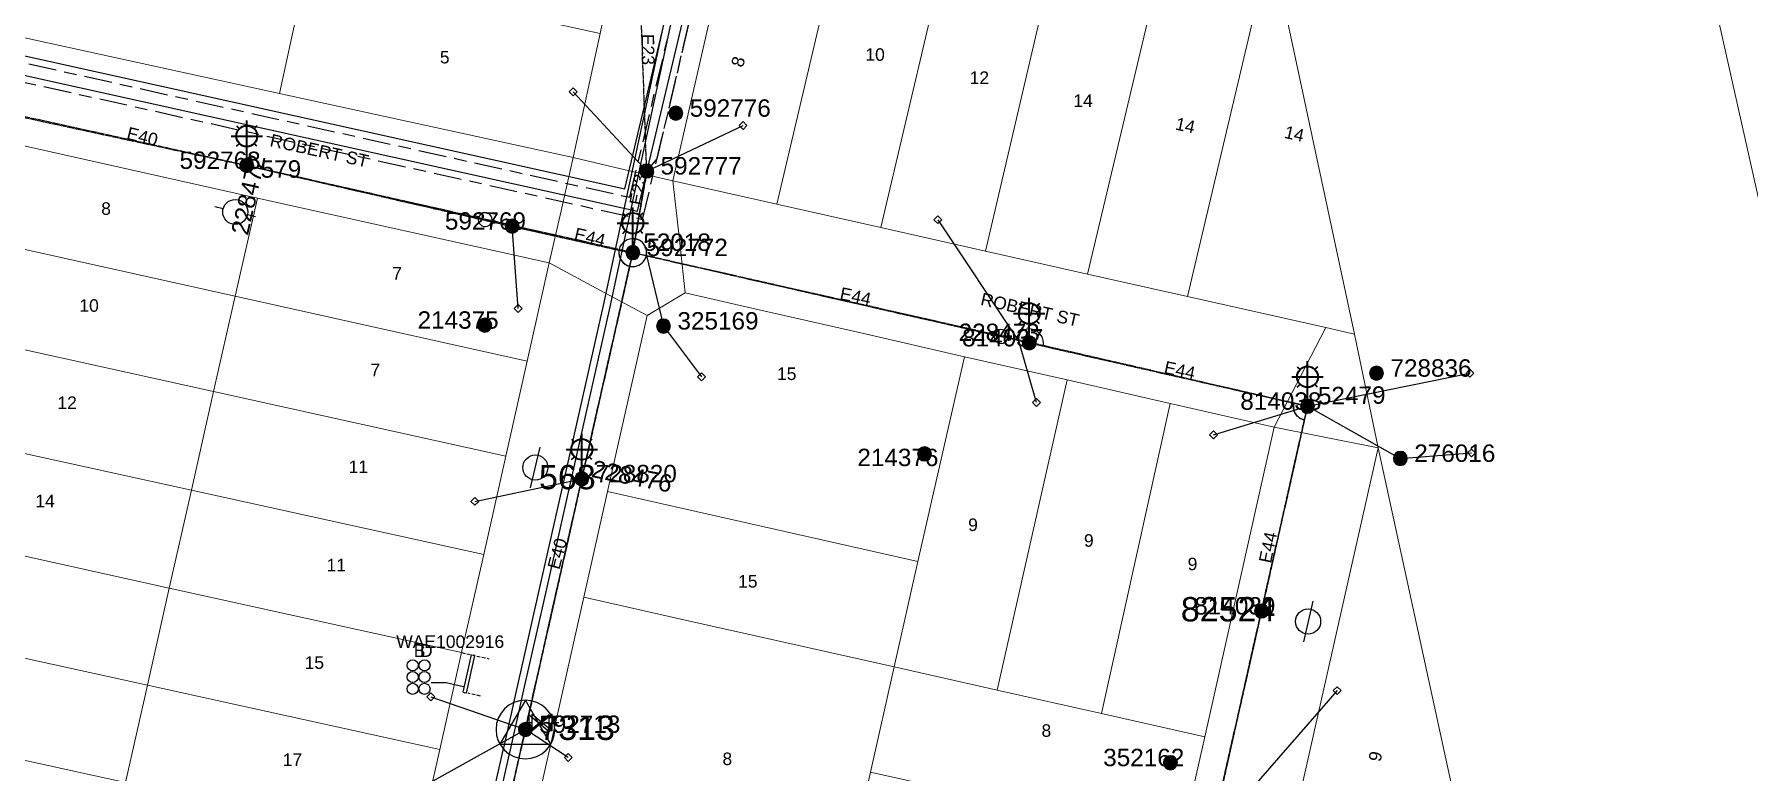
# Model space of a CAD drawing. Header units: metres. Extents: x 311347 to 316656, y 6252667 to 6255486.
# Drawn here: x 314572.4 to 314818.7, y 6254954.2 to 6255060.1 of the extents above; entities that cross this region are included whole.
import ezdxf
from ezdxf.enums import TextEntityAlignment as Align

# ---------------------------------------------------------------- set-up
doc = ezdxf.new("R2010")
doc.units = ezdxf.units.M
for name, pattern in [('Cable Exist OH', [1, 1, 0]), ('Cable Exist UG', [8.2, 4, -1.2, 1.8, -1.2]), ('DASHED', [0.75, 0.5, -0.25])]:
    doc.linetypes.add(name, pattern=pattern)
doc.layers.get('0').update_dxf_attribs({"color": 6})
doc.layers.add('Cadastre Land Parcels_SP_EXT', color=9, linetype='Continuous', lineweight=5)
doc.layers.add('Cadastre Roads_SP_EXT', color=7, linetype='Continuous', lineweight=5)
for name, color, linetype in [('Duct_SP_EXT', 7, 'Continuous'), ('Equip_LV_EXT', 7, 'Continuous'), ('Equip_SP_HV_EXT', 7, 'Continuous'), ('Equip_SP_LV_EXT', 7, 'Continuous'), ('Equip_SP_SL_EXT', 7, 'Continuous'), ('Mains_HV_EXT', 7, 'Continuous'), ('Mains_LV_EXT', 7, 'Continuous'), ('Mains_SL_EXT', 7, 'Continuous'), ('Mains_TR_EXT', 7, 'Continuous'), ('Services_SP_EXT', 7, 'Continuous'), ('Sub_SP_TR_HV_LV_EXT', 7, 'Continuous'), ('SupportsOH_SP_TR_HV_LV_SL_EXT', 7, 'Continuous')]:
    doc.layers.add(name, color=color, linetype=linetype)
doc.layers.add('UNKNOWN_FEATURES', color=1, linetype='DASHED', plot=False)
doc.styles.add('HVSW_LABEL', font='arial.ttf')
doc.styles.add('iecARIAL', font='arial.ttf', dxfattribs={"height": 2})
doc.styles.add('POLE_LABEL', font='arial.ttf')
doc.styles.get("Standard").update_dxf_attribs({"font": 'arial.ttf'})
doc.linetypes.add('Cable P UG', pattern='A,6,-0.5,["P",Standard,S=1.7,R=0,X=0.5,Y=-1],-2.9', length=9.4)

# ---------------------------------------------------------------- blocks, each defined once
blk = doc.blocks.new('SUB_POLE_EXT')
blk.add_wipeout([(0, 4.22), (0.42, 4.2), (0.83, 4.14), (1.21, 4.05), (1.62, 3.9), (1.99, 3.72), (2.35, 3.51), (2.68, 3.26), (2.99, 2.99), (3.28, 2.66), (3.52, 2.34), (3.76, 1.92), (3.9, 1.62), (4.04, 1.23), (4.18, 0.63), (4.22, 0), (4.18, -0.61), (4.06, -1.15), (3.9, -1.62), (3.58, -2.24), (3.22, -2.73), (2.97, -3.01), (2.68, -3.26), (2.36, -3.5), (2, -3.72), (1.64, -3.89), (1.25, -4.03), (0.82, -4.14), (0.42, -4.2), (0, -4.22), (-0.41, -4.2), (-0.8, -4.15), (-1.21, -4.05), (-1.62, -3.9), (-1.99, -3.73), (-2.35, -3.51), (-2.68, -3.26), (-2.96, -3.02), (-3.23, -2.72), (-3.51, -2.35), (-3.71, -2.01), (-3.91, -1.6), (-4.05, -1.21), (-4.16, -0.76), (-4.22, -0.14), (-4.21, 0.39), (-4.14, 0.83), (-4.03, 1.27), (-3.9, 1.63), (-3.71, 2.02), (-3.5, 2.37), (-3.28, 2.67), (-2.99, 2.99), (-2.68, 3.27), (-2.33, 3.52), (-1.98, 3.73), (-1.63, 3.9), (-1.2, 4.05), (-0.78, 4.15), (-0.4, 4.21)])
blk.add_line((2.16, 0.48), (2.16, 0.48, 0))
blk.add_lwpolyline([(-4.22, 0, 1), (4.22, 0, 1)], format="xyb", close=True)
blk.add_lwpolyline([(2.14, 0.52), (0, 4.22), (-3.66, -2.11), (3.66, -2.11)], close=True)
for tag, height, flags, p in [('ASSET_NUM', 3.5, 8, (2, 2)), ('STREET_CODE', 0.2, 9, (1.5, 0)), ('CONSTRUCTED_VOLTAGE', 0.2, 9, (1.5, -0.2)), ('OPERATING_VOLTAGE', 0.2, 9, (1.5, -0.6)), ('OPERATED_BY', 0.2, 9, (1.5, -0.8)), ('ORIENTATION', 0.2, 9, (1.5, -1.2)), ('OWNED_BY', 0.2, 9, (1.5, -1.4)), ('SECONDARY_VOLTAGE', 0.2, 9, (1.5, -1.6)), ('STATE', 0.2, 9, (1.5, -1.8)), ('SUBSTATION_TYPE', 0.2, 9, (1.5, -2)), ('NO_PHASES', 0.2, 9, (1.5, -0.4)), ('MAINTAINED_BY', 0.2, 9, (1.5, -1)), ('USAGE', 0.2, 9, (1.5, -2.2)), ('LEGEND', 0.2, 9, (1.5, -2.4)), ('STREETNAME', 0.2, 9, (1.5, -2.8)), ('SUBURB', 0.2, 9, (1.5, -3)), ('Z', 0.2, 1, (1.5, -3.4)), ('LOCATION', 0.2, 9, (1.5, -2.6)), ('NOTES', 0.2, 9, (1.5, -3.2))]:
    blk.add_attdef(tag, text='', height=height, dxfattribs=dict(flags=flags)).set_placement(p, align=Align.MIDDLE_LEFT)
blk = doc.blocks.new('DUCT_EXT')
blk.add_circle((0, 0.8), 0.8)
at = {"flags": 1}
blk.add_attdef('Z', (0, 0), '', height=0.2, dxfattribs=at)
at = {"flags": 9}
for tag, p in [('DUCT_CODE', (0, 0)), ('XSECT_TYPE', (0, -0.2)), ('STATE', (0, -0.6)), ('FB_REFERENCE', (0, -0.4)), ('NOTES', (0, -0.8))]:
    blk.add_attdef(tag, text='', height=0.2, dxfattribs=at).set_placement(p, align=Align.MIDDLE_LEFT)
blk = doc.blocks.new('LV_OH_LINKS_OPEN_EXT')
for p, q in [((-0.17, 4.97), (-0.17, 5.46)), ((0.17, 4.97), (0.17, 5.46)), ((-0.17, 3), (-0.17, 2.5)), ((0.17, 3), (0.17, 2.5))]:
    blk.add_line(p, q)
blk.add_lwpolyline([(0, 2.99, 1), (0, 4.98, 1)], format="xyb", close=True)
at = {"flags": 9}
for tag, p in [('ACTUAL_STATUS', (0, 0)), ('CONSTRUCTED_VOLTAGE', (0, -0.2)), ('OPERATING_VOLTAGE', (0, -0.6)), ('ORIENTATION', (0, -0.8)), ('OWNED_BY', (0, -1)), ('STATE', (0, -1.2)), ('SWITCH_TYPE', (0, -1.4)), ('NO_PHASES', (0, -0.4)), ('USAGE', (0, -1.6)), ('LEGEND', (0, -1.8)), ('NOTES', (0, -2))]:
    blk.add_attdef(tag, text='', height=0.2, dxfattribs=at).set_placement(p, align=Align.MIDDLE_LEFT)
at = {"flags": 1}
blk.add_attdef('Z', (0, 0), '', height=0.2, dxfattribs=at)
blk = doc.blocks.new('LV_OH_LINKS_DISTFUSE_EXT')
for p, q in [((0, 0), (0.96, 0)), ((3.84, 0), (4.8, 0))]:
    blk.add_line(p, q)
blk.add_lwpolyline([(3.84, -1.2), (3.84, 1.2), (0.96, -1.2), (0.96, 1.2)], close=True)
at = {"flags": 9}
for tag, p in [('ACTUAL_STATUS', (0, 0)), ('CONSTRUCTED_VOLTAGE', (0, -0.2)), ('OPERATING_VOLTAGE', (0, -0.6)), ('ORIENTATION', (0, -0.8)), ('OWNED_BY', (0, -1)), ('STATE', (0, -1.2)), ('SWITCH_TYPE', (0, -1.4)), ('NO_PHASES', (0, -0.4)), ('USAGE', (0, -1.6)), ('NOTES', (0, -1.8))]:
    blk.add_attdef(tag, text='', height=0.2, dxfattribs=at).set_placement(p, align=Align.MIDDLE_LEFT)
at = {"flags": 1}
blk.add_attdef('Z', (0, 0), '', height=0.2, dxfattribs=at)
blk = doc.blocks.new('SL_LANTERN_EXT')
at = {"lineweight": 40}
for p, q in [((-1.46, 5.68), (-1.06, 5.28)), ((0, 1.97), (0, 6.47)), ((1.46, 5.68), (1.06, 5.28)), ((-2.25, 4.22), (2.25, 4.22)), ((-1.46, 2.76), (-1.06, 3.16)), ((0, 0), (0, 2.72)), ((1.46, 2.76), (1.06, 3.16))]:
    blk.add_line(p, q, dxfattribs=at)
blk.add_circle((0, 4.22), 1.5, dxfattribs=at)
at = {"style": 'iecARIAL', "flags": 8}
blk.add_attdef('ASSET_NUM', (1.5, 1.5), '', height=2.5, dxfattribs=at)
for tag, p, height, flags in [('OPERATING_VOLTAGE', (0.98, -1.65), 0.2, 9), ('ORIENTATION', (0.98, -1.85), 0.2, 9), ('OWNED_BY', (0.98, -2.05), 0.2, 9), ('STATE', (0.98, -2.25), 0.2, 9), ('CONSTRUCTED_VOLTAGE', (0.98, -0.65), 0.2, 9), ('CONTROL_TYPE', (0.98, -0.85), 0.2, 9), ('LANTERN_PURPOSE', (0.98, -1.05), 0.2, 9), ('LANTERN_TYPE', (0.98, -1.25), 0.2, 9), ('NO_PHASES', (0.98, -1.45), 0.2, 9), ('USAGE', (0.98, -2.45), 0.2, 9), ('CEXIST', (0.98, -2.65), 0.2, 9), ('LNUMBER', (2.18, -3.25), 2.5, 8), ('CNEW', (0.98, -2.85), 0.2, 9), ('CNUMBER', (0.98, -3.05), 0.2, 9), ('CREMOVE', (0.98, -3.25), 0.2, 9), ('CREPLACE', (0.98, -3.45), 0.2, 9), ('LKINGHEIGHT', (0.98, -3.65), 0.2, 9), ('LBRACKET', (0.98, -3.85), 0.2, 9), ('LBRACKETVOCAB', (0.98, -4.05), 0.2, 9), ('LCATEGORY', (0.98, -4.25), 0.2, 9), ('LCHARGE1', (0.98, -4.45), 0.2, 9), ('LCHARGE1PERCENT', (0.98, -4.65), 0.2, 9), ('LCHARGE2', (0.98, -4.85), 0.2, 9), ('LCHARGE2PERCENT', (0.98, -5.05), 0.2, 9), ('LCHARGE3', (0.98, -5.25), 0.2, 9), ('LCHARGE3PERCENT', (0.98, -5.45), 0.2, 9), ('LEXIST', (0.98, -5.65), 0.2, 9), ('LLAMP', (0.98, -5.85), 0.2, 9), ('LLAMPVOCAB', (0.98, -6.05), 0.2, 9), ('LMAST', (0.98, -6.25), 0.2, 9), ('LMASTVOCAB', (0.98, -6.45), 0.2, 9), ('LNEW', (0.98, -6.65), 0.2, 9), ('LANTNUMBER', (0.98, -6.85), 0.2, 9), ('LOUTREACH', (0.98, -7.25), 0.2, 9), ('LOUTREACHVOCAB', (0.98, -7.45), 0.2, 9), ('STREETNAME', (0.98, -9.25), 0.2, 9), ('SUBURB', (0.98, -9.45), 0.2, 1), ('LRATECODE', (0.98, -7.65), 0.2, 9), ('LREMOVE', (0.98, -7.85), 0.2, 9), ('LREPLACE', (0.98, -8.05), 0.2, 9), ('LTYPE', (0.98, -8.25), 0.2, 9), ('LTYPEVOCAB', (0.98, -8.45), 0.2, 9), ('LEGEND', (0.98, -8.65), 0.2, 9), ('LOCATION', (0.98, -8.85), 0.2, 9), ('NOTES', (0.98, -9.05), 0.2, 9)]:
    blk.add_attdef(tag, p, '', height=height, dxfattribs=dict(flags=flags))
blk = doc.blocks.new('CCP_EXT')
at = {"flags": 9}
blk.add_attdef('NOTES', text='', height=0.2, dxfattribs=at).set_placement((0, -2), align=Align.MIDDLE_LEFT)
blk.add_wipeout([(0, 0.57), (0.57, 0), (0, -0.57), (-0.57, 0)])
blk.add_lwpolyline([(-0.57, 0), (0, 0.57), (0.57, 0), (0, -0.57), (-0.57, 0)])
at = {"flags": 1}
blk.add_attdef('Z', (0, 0), '', height=0.2, dxfattribs=at)
at = {"flags": 9}
for tag, p in [('CCP_TYPE', (0, 0)), ('CONSTRUCTED_VOLTAGE', (0, -0.2)), ('OPERATING_VOLTAGE', (0, -0.6)), ('ORIENTATION', (0, -0.8)), ('OWNED_BY', (0, -1)), ('STATE', (0, -1.8)), ('NO_PHASES', (0, -0.4)), ('USAGE', (0, -1.2)), ('LEGEND', (0, -1.4)), ('LIFE_SUPPORT', (0, -1.6))]:
    blk.add_attdef(tag, text='', height=0.2, dxfattribs=at).set_placement(p, align=Align.MIDDLE_LEFT)
blk = doc.blocks.new('POLE_EXT')
blk.add_hatch(color=256).paths.add_polyline_path([(-1, 0, 1), (1, 0, 1)])
blk.add_lwpolyline([(-1, 0, 1), (1, 0, 1)], format="xyb", close=True)
for tag, height, flags, p in [('pNumber', 2.5, 8, (-17.84, 2.07)), ('OWNED_BY', 0.2, 9, (1.35, -0.4)), ('SPECIAL_USE', 0.2, 9, (1.35, -0.8)), ('STATE', 0.2, 9, (1.35, -1)), ('cLV', 0.2, 9, (1.35, -1.4)), ('hDepth', 0.2, 9, (1.35, -1.6)), ('hDia', 0.2, 9, (1.35, -1.8)), ('cHV', 0.2, 9, (1.35, -2)), ('PARENT', 0.2, 9, (1.35, -0.6)), ('USAGE', 0.2, 9, (1.35, -1.2)), ('LBRACKET', 0.2, 9, (1.35, -2.2)), ('LExisting', 0.2, 9, (1.35, -2.4)), ('cLinedev', 0.2, 9, (1.35, -3.4)), ('pExisting', 0.2, 9, (1.35, -3.8)), ('pFooting', 0.2, 9, (1.35, -4.4)), ('pNew', 0.2, 9, (1.35, -4.6)), ('pRelocate', 0.2, 9, (1.35, -5)), ('LANTNUMBER', 0.2, 9, (1.35, -2.6)), ('LOther', 0.2, 9, (1.35, -2.8)), ('LRemove', 0.2, 9, (1.35, -3)), ('LEGEND', 0.2, 9, (1.35, -3.2)), ('LOCATION', 0.2, 9, (1.35, -3.6)), ('PFNUMBER', 0.2, 9, (1.35, -4)), ('NEWPFNUMBER', 0.2, 9, (1.35, -4.2)), ('pRemove', 0.2, 9, (1.35, -5.2)), ('pReplace', 0.2, 9, (1.35, -5.4)), ('pStay', 0.2, 9, (1.35, -5.6)), ('pType', 0.2, 9, (1.35, -5.8)), ('cspan', 0.2, 9, (1.35, -6)), ('STREETNAME', 0.2, 9, (1.35, -6.2)), ('SUBURB', 0.2, 9, (1.35, -6.4)), ('OPERATED_BY', 0.2, 9, (1.36, -7.01)), ('NOTES', 0.2, 9, (1.35, -6.6)), ('MAINTAINED_BY', 0.2, 9, (1.36, -6.81))]:
    blk.add_attdef(tag, text='', height=height, dxfattribs=dict(flags=flags)).set_placement(p, align=Align.MIDDLE_LEFT)
at = {"style": 'POLE_LABEL'}
for tag, height, flags, p in [('ASSET_NUM', 2.5, 8, (2, 2)), ('STRUCTURE_PLANT_NUMBER', 0.2, 9, (1.35, 0.03)), ('STREET_CODE', 0.2, 9, (1.35, -0.2))]:
    blk.add_attdef(tag, text='', height=height, dxfattribs=dict(at, flags=flags)).set_placement(p, align=Align.MIDDLE_LEFT)
at = {"flags": 1}
blk.add_attdef('Z', (1.35, -7.33), '', height=0.2, dxfattribs=at)
blk = doc.blocks.new('HV_ABS_CLOSED_EXT')
blk.add_line((-3, 6.87), (3, 6.87))
blk.add_circle((0, 6.87), 1.8)
at = {"style": 'HVSW_LABEL'}
for tag, height, flags, p in [('ASSET_NUM', 3.5, 8, (2, 2)), ('STREET_CODE', 0.2, 9, (0, -0.2))]:
    blk.add_attdef(tag, text='', height=height, dxfattribs=dict(at, flags=flags)).set_placement(p, align=Align.MIDDLE_LEFT)
at = {"flags": 1}
blk.add_attdef('Z', (0, 0), '', height=0.2, dxfattribs=at)
at = {"flags": 9}
for tag, p in [('ACTUAL_STATUS', (0, -0.4)), ('CONSTRUCTED_VOLTAGE', (0, -0.6)), ('OPERATING_VOLTAGE', (0, -1)), ('ORIENTATION', (0, -1.2)), ('OWNED_BY', (0, -1.4)), ('STATE', (0, -1.6)), ('SWITCH_TYPE', (0, -1.8)), ('NO_PHASES', (0, -0.8)), ('USAGE', (0, -2)), ('LEGEND', (0, -2.2)), ('LOCATION', (0, -2.4)), ('STREETNAME', (0, -2.6)), ('SUBURB', (0, -2.8)), ('NOTES', (0, -3))]:
    blk.add_attdef(tag, text='', height=0.2, dxfattribs=at).set_placement(p, align=Align.MIDDLE_LEFT)
blk = doc.blocks.new('HV_ABS_OPEN_EXT')
for p, q in [((-3, 6.87), (-1.8, 6.87)), ((1.8, 6.87), (3, 6.87))]:
    blk.add_line(p, q)
blk.add_circle((0, 6.87), 1.8)
for tag, height, flags, p in [('ASSET_NUM', 2.5, 8, (2, 2)), ('STREET_CODE', 0.2, 9, (1.5, 0)), ('ACTUAL_STATUS', 0.2, 9, (1.5, -0.2)), ('CONSTRUCTED_VOLTAGE', 0.2, 9, (1.5, -0.4)), ('OPERATING_VOLTAGE', 0.2, 9, (1.5, -0.8)), ('ORIENTATION', 0.2, 9, (1.5, -1)), ('OWNED_BY', 0.2, 9, (1.5, -1.2)), ('STATE', 0.2, 9, (1.5, -1.4)), ('SWITCH_TYPE', 0.2, 9, (1.5, -1.6)), ('STREETNAME', 0.2, 9, (1.5, -2.4)), ('NO_PHASES', 0.2, 9, (1.5, -0.6)), ('USAGE', 0.2, 9, (1.5, -1.8)), ('LEGEND', 0.2, 9, (1.5, -2)), ('LOCATION', 0.2, 9, (1.5, -2.2)), ('SUBURB', 0.2, 9, (1.5, -2.6)), ('OPERATED_BY', 0.2, 9, (1.5, -3.2)), ('Z', 0.2, 1, (1.5, -3.6)), ('NOTES', 0.2, 9, (1.5, -2.8)), ('MAINTAINED_BY', 0.2, 9, (1.5, -3)), ('LABEL_ALIGNMENT', 0.2, 9, (1.5, -3.4))]:
    blk.add_attdef(tag, text='', height=height, dxfattribs=dict(flags=flags)).set_placement(p, align=Align.MIDDLE_LEFT)

msp = doc.modelspace()

# ---------------------------------------------------------------- linework, layer by layer
at = {"layer": 'Cadastre Land Parcels_SP_EXT', "linetype": 'Continuous'}
for points in [[(314704.49, 6255076.94), (314689.54, 6255080.21), (314679.09, 6255035.69), (314694.02, 6255032.34), (314704.49, 6255076.94)], [(314611.5, 6255069.47), (314569.64, 6255078.69), (314565.68, 6255060.72), (314607.6, 6255051.61), (314611.5, 6255069.47)], [(314719.51, 6255073.66), (314704.49, 6255076.94), (314694.02, 6255032.34), (314709.07, 6255028.96), (314719.51, 6255073.66)], [(314734.35, 6255070.4), (314719.51, 6255073.66), (314709.07, 6255028.96), (314723.73, 6255025.66), (314734.35, 6255070.4)], [(314686.4, 6255066.83), (314671.26, 6255070.25), (314669.93, 6255064.4), (314664.15, 6255039.03), (314679.09, 6255035.69), (314686.4, 6255066.83)], [(314748.68, 6255067.27), (314734.35, 6255070.4), (314723.73, 6255025.66), (314738.08, 6255022.45), (314748.68, 6255067.27)], [(314653.68, 6255060.23), (314611.5, 6255069.47), (314607.6, 6255051.61), (314649.8, 6255042.38), (314653.68, 6255060.23)], [(314751.58, 6255066.65), (314748.68, 6255067.27), (314738.08, 6255022.45), (314757.95, 6255017.98), (314762.08, 6255017.05), (314752.47, 6255062), (314752.24, 6255063.29), (314751.58, 6255066.65)], [(314604.43, 6255036.58), (314562.72, 6255045.89), (314559.55, 6255031.74), (314601.25, 6255022.47), (314604.43, 6255036.58)], [(314646.36, 6255027.25), (314604.43, 6255036.58), (314601.25, 6255022.47), (314643.19, 6255013.13), (314646.36, 6255027.25)], [(314601.25, 6255022.47), (314559.55, 6255031.74), (314556.44, 6255017.98), (314598.15, 6255008.77), (314601.25, 6255022.47)], [(314643.19, 6255013.13), (314601.25, 6255022.47), (314598.15, 6255008.77), (314640.11, 6254999.52), (314643.19, 6255013.13)], [(314706.03, 6255013.79), (314691.12, 6255017.22), (314676.09, 6255020.64), (314665.9, 6255022.94), (314660.44, 6255019.71), (314654.74, 6254994.41), (314699.35, 6254984.39), (314706.03, 6255013.79)], [(314598.15, 6255008.77), (314556.44, 6255017.98), (314553.24, 6255003.76), (314594.95, 6254994.61), (314598.15, 6255008.77)], [(314720.77, 6255010.45), (314706.03, 6255013.79), (314699.35, 6254984.39), (314695.94, 6254969.22), (314710.72, 6254965.9), (314720.77, 6255010.45)], [(314640.11, 6254999.52), (314598.15, 6255008.77), (314594.95, 6254994.61), (314636.96, 6254985.39), (314640.11, 6254999.52)], [(314735.61, 6255007.08), (314720.77, 6255010.45), (314710.72, 6254965.9), (314725.7, 6254962.54), (314735.61, 6255007.08)], [(314750.54, 6255003.66), (314735.61, 6255007.08), (314725.7, 6254962.54), (314740.57, 6254959.21), (314750.54, 6255003.66)], [(314594.95, 6254994.61), (314553.24, 6255003.76), (314550.08, 6254989.76), (314591.78, 6254980.54), (314594.95, 6254994.61)], [(314765.48, 6255000.72), (314750.96, 6254936.37), (314780.97, 6254929.41), (314765.48, 6255000.72)], [(314636.96, 6254985.39), (314594.95, 6254994.61), (314591.78, 6254980.54), (314633.78, 6254971.29), (314636.96, 6254985.39)], [(314699.35, 6254984.39), (314654.74, 6254994.41), (314651.33, 6254979.23), (314666.13, 6254975.9), (314695.94, 6254969.22), (314699.35, 6254984.39)], [(314591.78, 6254980.54), (314550.08, 6254989.76), (314546.93, 6254975.75), (314588.63, 6254966.59), (314591.78, 6254980.54)], [(314633.78, 6254971.29), (314591.78, 6254980.54), (314588.63, 6254966.59), (314630.64, 6254957.37), (314633.78, 6254971.29)], [(314585.49, 6254952.63), (314588.63, 6254966.59), (314546.93, 6254975.75), (314543.79, 6254961.79), (314585.49, 6254952.63)], [(314710.72, 6254965.9), (314695.94, 6254969.22), (314692.52, 6254954.11), (314737.16, 6254944.14), (314740.57, 6254959.21), (314725.7, 6254962.54), (314710.72, 6254965.9)], [(314630.64, 6254957.37), (314588.63, 6254966.59), (314585.49, 6254952.63), (314627.5, 6254943.4), (314630.64, 6254957.37)], [(314585.49, 6254952.63), (314543.79, 6254961.79), (314540.66, 6254947.88), (314582.37, 6254938.82), (314585.49, 6254952.63)]]:
    msp.add_lwpolyline(points, close=True, dxfattribs=at)
msp.add_lwpolyline([(314839.71, 6254949.22), (314813.22, 6255067.32), (314813.22, 6255067.32), (314790.47, 6255065.73), (314751.58, 6255066.65), (314752.24, 6255063.29), (314752.47, 6255062), (314762.08, 6255017.05), (314765.48, 6255000.72), (314780.97, 6254929.41)], dxfattribs=at)
at = {"layer": 'Duct_SP_EXT'}
for p, q in [((314633.99, 6254965.59), (314635.21, 6254970.96)), ((314634.46, 6254965.48), (314635.67, 6254970.86)), ((314635.21, 6254970.96), (314635.44, 6254970.91)), ((314635.67, 6254970.86), (314635.44, 6254970.91)), ((314633.99, 6254965.59), (314634.23, 6254965.53)), ((314634.46, 6254965.48), (314634.23, 6254965.53))]:
    msp.add_line(p, q, dxfattribs=at)
msp.add_lwpolyline([(314629.38, 6254967), (314631.58, 6254967), (314634.07, 6254966.44)], dxfattribs=at)
at = {"layer": 'Mains_HV_EXT', "linetype": 'Cable Exist OH'}
for points in [[(314602.9, 6255041.25), (314552.49, 6255052.33)], [(314658.38, 6255028.74), (314602.9, 6255041.25)], [(314660.37, 6255040.46), (314658.38, 6255028.74)], [(314651.05, 6254996.25), (314658.38, 6255028.74)], [(314658.38, 6255028.74), (314715.34, 6255015.77)], [(314755.32, 6255006.67), (314748.71, 6254977.26)], [(314748.71, 6254977.26), (314741.47, 6254945.06), (314733.13, 6254907.99), (314725.62, 6254874.6)]]:
    msp.add_lwpolyline(points, dxfattribs=at)
at = {"layer": 'Mains_HV_EXT', "linetype": 'Continuous'}
for points in [[(314658.71, 6255030.71, 0.395156), (314656.41, 6255029.18)], [(314660.35, 6255028.29, 0.403703), (314658.72, 6255030.77)], [(314656.44, 6255029.18, 0.413745), (314657.93, 6255026.78)], [(314717.33, 6255015.32, 0.989686), (314713.39, 6255016.22)], [(314754.88, 6255004.74, -0.47174), (314753.39, 6255007.13)]]:
    msp.add_lwpolyline(points, format="xyb", dxfattribs=at)
at = {"layer": 'Mains_LV_EXT', "linetype": 'Cable Exist OH'}
for points in [[(314660.05, 6255038.56), (314660.37, 6255040.46), (314659.14, 6255075.35)], [(314641.03, 6255032.53), (314602.9, 6255041.25), (314552.49, 6255052.33)], [(314658.38, 6255028.74), (314660.05, 6255038.56)], [(314658.38, 6255028.74), (314641.03, 6255032.53)], [(314658.38, 6255028.74), (314651.05, 6254996.25)], [(314715.18, 6255015.88), (314658.38, 6255028.74)]]:
    msp.add_lwpolyline(points, dxfattribs=at)
at = {"layer": 'Mains_LV_EXT', "linetype": 'Continuous'}
for points in [[(314656.42, 6255029.17, 2.49592), (314658.71, 6255030.71)], [(314753.37, 6255007.12, 0.443833), (314754.86, 6255004.73)]]:
    msp.add_lwpolyline(points, format="xyb", dxfattribs=at)
at = {"layer": 'Mains_SL_EXT', "linetype": 'Cable Exist OH'}
for points in [[(314552.36, 6255052.16), (314602.9, 6255041.25)], [(314602.9, 6255041.25), (314640.92, 6255032.52), (314658.15, 6255028.7)], [(314651.05, 6254996.28), (314658.38, 6255028.74)]]:
    msp.add_lwpolyline(points, dxfattribs=at)
at = {"layer": 'Services_SP_EXT'}
for points in [[(314660.33, 6255028.32), (314662.79, 6255018.19)], [(314755.32, 6255006.67), (314768.66, 6254999.18)]]:
    msp.add_lwpolyline(points, dxfattribs=at)
at = {"layer": 'UNKNOWN_FEATURES'}
for points in [[(314633.78, 6254971.29), (314637.68, 6254970.41)], [(314636.47, 6254965.04), (314634.72, 6254965.44)]]:
    msp.add_lwpolyline(points, dxfattribs=at)

# ---------------------------------------------------------------- block references
at = {"layer": 'Duct_SP_EXT'}
for p in [(314626.75, 6254968.66), (314628.45, 6254968.66), (314626.74, 6254966.98), (314626.74, 6254965.28), (314628.44, 6254966.98), (314628.44, 6254965.28)]:
    msp.add_blockref('DUCT_EXT', p, dxfattribs=at)
at = {"layer": 'Equip_SP_HV_EXT'}
ref = msp.add_blockref('HV_ABS_OPEN_EXT', (314602.9, 6255041.25), dxfattribs=dict(at, rotation=166.1069895720499))
ref.add_attrib('ASSET_NUM', '579', dxfattribs={"layer": '0', "height": 2.5}).set_placement((314604.9, 6255042), align=Align.TOP_LEFT)
ref = msp.add_blockref('HV_ABS_CLOSED_EXT', (314651.05, 6254996.25), dxfattribs=dict(at, rotation=76.35872197685711))
ref.add_attrib('ASSET_NUM', '568', dxfattribs={"layer": '0', "height": 3.5, "style": 'HVSW_LABEL'}).set_placement((314653.05, 6254996.5), align=Align.MIDDLE_RIGHT)
ref = msp.add_blockref('HV_ABS_CLOSED_EXT', (314748.71, 6254977.26), dxfattribs=dict(at, rotation=257.3355155242186))
ref.add_attrib('ASSET_NUM', '82524', dxfattribs={"layer": '0', "height": 3.5, "style": 'HVSW_LABEL'}).set_placement((314750.71, 6254977.51), align=Align.MIDDLE_RIGHT)
at = {"layer": 'Equip_SP_LV_EXT'}
for p, rotation in [((314641.03, 6255032.53), 76.2588256002939), ((314715.18, 6255015.88), 78.1682881237186)]:
    msp.add_blockref('LV_OH_LINKS_OPEN_EXT', p, dxfattribs=dict(at, rotation=rotation))
at = {"layer": 'Equip_SP_SL_EXT'}
ref = msp.add_blockref('SL_LANTERN_EXT', (314602.9, 6255041.25), dxfattribs=at)
ref.add_attrib('ASSET_NUM', '228472', dxfattribs={"layer": '0', "height": 2.5, "rotation": 77.3345, "style": 'iecARIAL'}).set_placement((314604.4, 6255042.75), align=Align.MIDDLE_RIGHT)
ref = msp.add_blockref('SL_LANTERN_EXT', (314658.38, 6255028.74), dxfattribs=at)
ref.add_attrib('ASSET_NUM', '52018', dxfattribs={"layer": '0', "height": 2.5, "rotation": 359.9927, "style": 'iecARIAL'}).set_placement((314659.88, 6255030.24), align=Align.MIDDLE_LEFT)
ref = msp.add_blockref('SL_LANTERN_EXT', (314715.34, 6255015.77), dxfattribs=at)
ref.add_attrib('ASSET_NUM', '228473', dxfattribs={"layer": '0', "height": 2.5, "rotation": 359.8841, "style": 'iecARIAL'}).set_placement((314716.84, 6255017.27), align=Align.MIDDLE_RIGHT)
ref = msp.add_blockref('SL_LANTERN_EXT', (314755.32, 6255006.67), dxfattribs=at)
ref.add_attrib('ASSET_NUM', '52479', dxfattribs={"layer": '0', "height": 2.5, "rotation": 0.7474, "style": 'iecARIAL'}).set_placement((314756.82, 6255008.17), align=Align.MIDDLE_LEFT)
ref = msp.add_blockref('SL_LANTERN_EXT', (314651.05, 6254996.25), dxfattribs=at)
ref.add_attrib('ASSET_NUM', '228476', dxfattribs={"layer": '0', "height": 2.5, "rotation": 348.8276, "style": 'iecARIAL'}).set_placement((314652.55, 6254997.75), align=Align.MIDDLE_LEFT)
at = {"layer": 'Sub_SP_TR_HV_LV_EXT'}
ref = msp.add_blockref('SUB_POLE_EXT', (314642.94, 6254960.24), dxfattribs=at)
ref.add_attrib('ASSET_NUM', '7313', dxfattribs={"layer": '0', "height": 3.5}).set_placement((314644.94, 6254960.49), align=Align.MIDDLE_LEFT)
at = {"layer": 'SupportsOH_SP_TR_HV_LV_SL_EXT'}
ref = msp.add_blockref('POLE_EXT', (314602.9, 6255041.25), dxfattribs=at)
ref.add_attrib('ASSET_NUM', '592768', dxfattribs={"layer": '0', "height": 2.5, "rotation": 359.9359, "style": 'POLE_LABEL'}).set_placement((314604.9, 6255042), align=Align.MIDDLE_RIGHT)
ref = msp.add_blockref('POLE_EXT', (314660.37, 6255040.46), dxfattribs=at)
ref.add_attrib('ASSET_NUM', '592777', dxfattribs={"layer": '0', "height": 2.5, "style": 'POLE_LABEL'}).set_placement((314662.37, 6255041.21), align=Align.MIDDLE_LEFT)
ref = msp.add_blockref('POLE_EXT', (314641.03, 6255032.53), dxfattribs=at)
ref.add_attrib('ASSET_NUM', '592769', dxfattribs={"layer": '0', "height": 2.5, "rotation": 359.9396, "style": 'POLE_LABEL'}).set_placement((314643.03, 6255033.28), align=Align.MIDDLE_RIGHT)
ref = msp.add_blockref('POLE_EXT', (314658.38, 6255028.74), dxfattribs=at)
ref.add_attrib('ASSET_NUM', '592772', dxfattribs={"layer": '0', "height": 2.5, "style": 'POLE_LABEL'}).set_placement((314660.38, 6255029.49), align=Align.MIDDLE_LEFT)
ref = msp.add_blockref('POLE_EXT', (314637.1, 6255018.31), dxfattribs=at)
ref.add_attrib('ASSET_NUM', '214375', dxfattribs={"layer": '0', "height": 2.5, "style": 'POLE_LABEL'}).set_placement((314639.1, 6255019.06), align=Align.MIDDLE_RIGHT)
ref = msp.add_blockref('POLE_EXT', (314662.79, 6255018.19), dxfattribs=at)
ref.add_attrib('ASSET_NUM', '325169', dxfattribs={"layer": '0', "height": 2.5, "style": 'POLE_LABEL'}).set_placement((314664.79, 6255018.94), align=Align.MIDDLE_LEFT)
ref = msp.add_blockref('POLE_EXT', (314715.34, 6255015.77), dxfattribs=at)
ref.add_attrib('ASSET_NUM', '814037', dxfattribs={"layer": '0', "height": 2.5, "style": 'POLE_LABEL'}).set_placement((314717.34, 6255016.52), align=Align.MIDDLE_RIGHT)
ref = msp.add_blockref('POLE_EXT', (314755.32, 6255006.67), dxfattribs=at)
ref.add_attrib('ASSET_NUM', '814038', dxfattribs={"layer": '0', "height": 2.5, "style": 'POLE_LABEL'}).set_placement((314757.32, 6255007.42), align=Align.MIDDLE_RIGHT)
ref = msp.add_blockref('POLE_EXT', (314700.29, 6254999.82), dxfattribs=at)
ref.add_attrib('ASSET_NUM', '214376', dxfattribs={"layer": '0', "height": 2.5, "style": 'POLE_LABEL'}).set_placement((314702.29, 6255000.57), align=Align.TOP_RIGHT)
ref = msp.add_blockref('POLE_EXT', (314651.05, 6254996.25), dxfattribs=at)
ref.add_attrib('ASSET_NUM', '728820', dxfattribs={"layer": '0', "height": 2.5, "style": 'POLE_LABEL'}).set_placement((314653.05, 6254997), align=Align.MIDDLE_LEFT)
ref = msp.add_blockref('POLE_EXT', (314748.71, 6254977.26), dxfattribs=at)
ref.add_attrib('ASSET_NUM', '814039', dxfattribs={"layer": '0', "height": 2.5, "style": 'POLE_LABEL'}).set_placement((314750.71, 6254978.01), align=Align.MIDDLE_RIGHT)
ref = msp.add_blockref('POLE_EXT', (314735.62, 6254955.47), dxfattribs=at)
ref.add_attrib('ASSET_NUM', '352162', dxfattribs={"layer": '0', "height": 2.5, "style": 'POLE_LABEL'}).set_placement((314737.62, 6254956.22), align=Align.MIDDLE_RIGHT)

# ---------------------------------------------------------------- texts
at = {"layer": 'Cadastre Land Parcels_SP_EXT'}
for s, p in [('5', (314630.65, 6255055.92)), ('10', (314691.79, 6255056.29)), ('12', (314706.77, 6255052.97)), ('14', (314721.67, 6255049.67)), ('8', (314581.99, 6255034.17)), ('7', (314623.81, 6255024.86)), ('10', (314578.85, 6255020.24)), ('7', (314620.67, 6255010.97)), ('15', (314679.09, 6255010.44)), ('12', (314575.7, 6255006.28)), ('11', (314617.54, 6254997.07)), ('14', (314572.52, 6254992.17)), ('9', (314706.56, 6254988.75)), ('9', (314723.2, 6254986.49)), ('11', (314614.37, 6254982.96)), ('9', (314738.1, 6254983.12)), ('15', (314673.5, 6254980.63)), ('15', (314611.21, 6254968.95)), ('8', (314717.1, 6254959.19)), ('17', (314608.07, 6254955)), ('8', (314671.26, 6254955.13))]:
    msp.add_text(s, height=1.8, dxfattribs=at).set_placement(p)
for s, rotation, p in [('8', 73.4358, (314674.17, 6255055.24)), ('14', 347.68, (314736.21, 6255046.44)), ('14', 347.3888, (314751.87, 6255045.24)), ('9', 77.3389, (314765.8, 6254955.5))]:
    msp.add_text(s, height=1.8, rotation=rotation, dxfattribs=at).set_placement(p)
at = {"layer": 'Cadastre Roads_SP_EXT'}
for rotation, p in [(347.5652, (314606.11, 6255044.05)), (347.2618, (314708.23, 6255021.25))]:
    msp.add_text('ROBERT ST', height=1.8, rotation=rotation, dxfattribs=at).set_placement(p)
at = {"layer": 'Duct_SP_EXT'}
for s, p in [('WAE1002916', (314624.38, 6254971.96)), ('B', (314626.9, 6254970.66)), ('D', (314627.8, 6254970.66))]:
    msp.add_text(s, height=1.8, dxfattribs=at).set_placement(p)
at = {"layer": 'Mains_LV_EXT'}
for s, rotation, p in [('E23', 270.8687, (314659.63, 6255060.15)), ('E40', 346.4757, (314585.53, 6255045.07)), ('E23', 79.8085, (314659.63, 6255035.45)), ('E44', 346.5557, (314649.83, 6255030.61)), ('E44', 348.3589, (314688.01, 6255022.03)), ('E44', 348.2045, (314734.6, 6255011.43)), ('E40', 75.0912, (314647.82, 6254983.11)), ('E44', 78.4102, (314750.07, 6254984.03))]:
    msp.add_text(s, height=1.8, rotation=rotation, dxfattribs=at).set_placement(p)

# ---------------------------------------------------------------- next in the draw order: linework, layer by layer
at = {"layer": 'Cadastre Land Parcels_SP_EXT', "linetype": 'Continuous'}
msp.add_lwpolyline([(314695.94, 6254969.22), (314666.13, 6254975.9), (314651.33, 6254979.23), (314647.92, 6254964.11), (314641.27, 6254934.63), (314685.79, 6254924.4), (314689.2, 6254939.44), (314692.52, 6254954.11), (314695.94, 6254969.22)], close=True, dxfattribs=at)
at = {"layer": 'Mains_HV_EXT', "linetype": 'Cable Exist OH'}
for points in [[(314642.94, 6254960.24), (314651.05, 6254996.25)], [(314634.02, 6254920.71), (314642.94, 6254960.24)]]:
    msp.add_lwpolyline(points, dxfattribs=at)
at = {"layer": 'Mains_LV_EXT', "linetype": 'Cable Exist OH'}
for points in [[(314651.05, 6254996.25), (314642.94, 6254960.24)], [(314642.94, 6254960.24), (314634.02, 6254920.71)]]:
    msp.add_lwpolyline(points, dxfattribs=at)
at = {"layer": 'Services_SP_EXT'}
msp.add_lwpolyline([(314626.22, 6254950.95), (314642.94, 6254960.24)], dxfattribs=at)

# ---------------------------------------------------------------- next in the draw order: block references
at = {"layer": 'Equip_LV_EXT'}
for p in [(314642.54, 6254961.16), (314642.94, 6254961.24)]:
    msp.add_blockref('LV_OH_LINKS_DISTFUSE_EXT', p, dxfattribs=at)
at = {"layer": 'Services_SP_EXT'}
for p in [(314649.81, 6255051.82), (314674.21, 6255047), (314702.2, 6255033.47), (314641.92, 6255020.71), (314778.67, 6255011.41), (314716.38, 6255007.2), (314778.87, 6254999.96), (314635.68, 6254993.01), (314629.37, 6254964.94), (314759.58, 6254965.82)]:
    msp.add_blockref('CCP_EXT', p, dxfattribs=at)
for p, rotation in [((314668.26, 6255010.9), 179.9999999999996), ((314741.81, 6255002.58), 90.0000000000002)]:
    msp.add_blockref('CCP_EXT', p, dxfattribs=dict(at, rotation=rotation))
at = {"layer": 'SupportsOH_SP_TR_HV_LV_SL_EXT'}
ref = msp.add_blockref('POLE_EXT', (314642.94, 6254960.24), dxfattribs=at)
ref.add_attrib('ASSET_NUM', '592713', dxfattribs={"layer": '0', "height": 2.5, "style": 'POLE_LABEL'}).set_placement((314644.94, 6254961), align=Align.MIDDLE_LEFT)

# ---------------------------------------------------------------- next in the draw order: linework, layer by layer
at = {"layer": 'Cadastre Roads_SP_EXT', "linetype": 'Continuous'}
for points in [[(314671.94, 6255073.23), (314657.22, 6255077.16), (314657.19, 6255077.04), (314656.71, 6255074.76), (314653.68, 6255060.23), (314649.8, 6255042.38), (314655.82, 6255040.97), (314664.15, 6255039.03), (314669.93, 6255064.4), (314671.86, 6255072.85), (314671.94, 6255073.23)], [(314607.6, 6255051.61), (314565.68, 6255060.72), (314564.19, 6255053.23), (314562.72, 6255045.89), (314604.43, 6255036.58), (314646.36, 6255027.25), (314648.06, 6255034.72), (314649.8, 6255042.38), (314607.6, 6255051.61)], [(314679.09, 6255035.69), (314664.15, 6255039.03), (314665.03, 6255030.99), (314665.9, 6255022.94), (314676.09, 6255020.64), (314691.12, 6255017.22), (314706.03, 6255013.79), (314720.77, 6255010.45), (314735.61, 6255007.08), (314750.54, 6255003.66), (314754.42, 6255011.16), (314757.95, 6255017.98), (314738.08, 6255022.45), (314723.73, 6255025.66), (314709.07, 6255028.96), (314694.02, 6255032.34), (314679.09, 6255035.69)], [(314765.48, 6255000.72), (314756.79, 6255002.43), (314750.54, 6255003.66), (314740.57, 6254959.21), (314737.16, 6254944.14), (314733.85, 6254929.46), (314730.48, 6254914.42), (314726.87, 6254899.66), (314723.41, 6254884.89), (314720.1, 6254870.08), (314716.75, 6254855.05), (314713.42, 6254840.12), (314709.1, 6254820.95), (314717.74, 6254819.02), (314723.98, 6254817.62), (314727.38, 6254832.32), (314730.67, 6254846.5), (314734.17, 6254861.61), (314737.73, 6254877.45), (314740.88, 6254891.47), (314744.68, 6254908.4), (314747.58, 6254921.33), (314750.96, 6254936.37), (314765.48, 6255000.72)]]:
    msp.add_lwpolyline(points, close=True, dxfattribs=at)
at = {"layer": 'Mains_HV_EXT', "linetype": 'Cable Exist UG'}
msp.add_lwpolyline([(314660.37, 6255040.46), (314661.9, 6255042.2), (314687.25, 6255151.13), (314701.09, 6255167.79), (314721.08, 6255183.01), (314725.19, 6255186.84), (314708.76, 6255206.96), (314721.76, 6255202.45)], dxfattribs=at)
at = {"layer": 'Mains_HV_EXT', "linetype": 'Cable Exist OH'}
msp.add_lwpolyline([(314715.34, 6255015.77), (314755.32, 6255006.67)], dxfattribs=at)
at = {"layer": 'Mains_LV_EXT', "linetype": 'Cable Exist OH'}
for points in [[(314755.32, 6255006.67), (314715.18, 6255015.88)], [(314755.32, 6255006.67), (314741.45, 6254945.01)]]:
    msp.add_lwpolyline(points, dxfattribs=at)
at = {"layer": 'Mains_SL_EXT', "linetype": 'Cable Exist OH'}
msp.add_lwpolyline([(314741.45, 6254945.01), (314755.32, 6255006.67)], dxfattribs=at)
at = {"layer": 'Services_SP_EXT'}
for points in [[(314649.81, 6255051.82), (314660.37, 6255040.46)], [(314660.37, 6255040.46), (314674.21, 6255047)], [(314702.2, 6255033.47), (314713.64, 6255016.26)], [(314641.92, 6255020.71), (314641.03, 6255032.53)], [(314662.79, 6255018.19), (314668.26, 6255010.9)], [(314716.38, 6255007.2), (314713.79, 6255016.19)], [(314755.32, 6255006.67), (314778.67, 6255011.41)], [(314741.81, 6255002.58), (314755.32, 6255006.67)], [(314768.66, 6254999.18), (314778.87, 6254999.96)], [(314635.68, 6254993.01), (314651.05, 6254996.25)], [(314629.37, 6254964.94), (314642.94, 6254960.24)], [(314759.58, 6254965.82), (314741.45, 6254945.01)]]:
    msp.add_lwpolyline(points, dxfattribs=at)

# ---------------------------------------------------------------- next in the draw order: block references
msp.add_blockref('CCP_EXT', (314649.11, 6254956.23), dxfattribs=at)
at = {"layer": 'SupportsOH_SP_TR_HV_LV_SL_EXT'}
ref = msp.add_blockref('POLE_EXT', (314664.55, 6255048.76), dxfattribs=at)
ref.add_attrib('ASSET_NUM', '592776', dxfattribs={"layer": '0', "height": 2.5, "style": 'POLE_LABEL'}).set_placement((314666.55, 6255049.51), align=Align.MIDDLE_LEFT)
ref = msp.add_blockref('POLE_EXT', (314765.24, 6255011.42), dxfattribs=at)
ref.add_attrib('ASSET_NUM', '728836', dxfattribs={"layer": '0', "height": 2.5, "style": 'POLE_LABEL'}).set_placement((314767.24, 6255012.17), align=Align.MIDDLE_LEFT)
ref = msp.add_blockref('POLE_EXT', (314768.66, 6254999.18), dxfattribs=at)
ref.add_attrib('ASSET_NUM', '276016', dxfattribs={"layer": '0', "height": 2.5, "style": 'POLE_LABEL'}).set_placement((314770.66, 6254999.93), align=Align.MIDDLE_LEFT)

# ---------------------------------------------------------------- next in the draw order: linework, layer by layer
at = {"layer": 'Cadastre Roads_SP_EXT', "linetype": 'Continuous'}
msp.add_lwpolyline([(314641.27, 6254934.63), (314647.92, 6254964.11), (314651.33, 6254979.23), (314654.74, 6254994.41), (314660.44, 6255019.71), (314660.44, 6255019.71), (314654.37, 6255022.96), (314646.36, 6255027.25), (314643.19, 6255013.13), (314640.11, 6254999.52), (314636.96, 6254985.39), (314633.78, 6254971.29), (314630.64, 6254957.37), (314627.5, 6254943.4)], dxfattribs=at)
at = {"layer": 'Mains_HV_EXT', "linetype": 'Cable P UG'}
for points in [[(313313.98, 6254626.95), (313393.67, 6255057.64), (314093.34, 6254901.11), (314131.26, 6255065.45), (314335.25, 6255020.09), (314354.69, 6255104.98), (314657.21, 6255037.88), (314666.17, 6255075.6), (314725.03, 6255173.89), (314920.17, 6255199.14), (314890.37, 6255411.62), (315015.52, 6255427.88)], [(313317.04, 6254625.72), (313320.14, 6254642.18), (313396.04, 6255053.58), (314095.3, 6254897.96), (314133.66, 6255061.83), (314337.33, 6255016.89), (314356.86, 6255101.7), (314659.03, 6255034.71), (314668.42, 6255074.15), (314726.23, 6255171.41), (314922.82, 6255197.11), (314893.69, 6255409.18), (315016, 6255424.99)], [(314643.27, 6255125.38), (314666.5, 6255095.57), (314669.56, 6255091.85), (314668, 6255085), (314665.61, 6255074.7), (314654.1, 6255021.14), (314654.1, 6255021.14), (314648.4, 6254995.84), (314644.99, 6254980.65), (314641.58, 6254965.54), (314634.93, 6254936.06), (314631.49, 6254920.86), (314628.18, 6254906.18), (314624.84, 6254891.4), (314621.5, 6254876.6), (314618.13, 6254861.64), (314613.57, 6254842.37), (314618.48, 6254834.53), (314618.48, 6254834.53), (314663.08, 6254824.56), (314701.39, 6254816), (314703.01, 6254822.31)], [(314644.05, 6255126), (314667.28, 6255096.19), (314670.65, 6255092.11), (314668.98, 6255084.78), (314666.59, 6255074.48), (314655.08, 6255020.93), (314649.37, 6254995.62), (314645.96, 6254980.43), (314642.55, 6254965.32), (314635.9, 6254935.84), (314632.47, 6254920.64), (314629.15, 6254905.96), (314625.82, 6254891.18), (314622.48, 6254876.38), (314619.1, 6254861.41), (314614.64, 6254842.55), (314619.1, 6254835.42), (314663.3, 6254825.54), (314700.65, 6254817.19), (314701.92, 6254822.55)]]:
    msp.add_lwpolyline(points, dxfattribs=at)
at = {"layer": 'Mains_SL_EXT', "linetype": 'Cable Exist OH'}
msp.add_lwpolyline([(314634.02, 6254920.71), (314642.94, 6254960.28), (314651.05, 6254996.25), (314651.05, 6254996.28)], dxfattribs=at)
at = {"layer": 'Mains_TR_EXT', "linetype": 'Cable Exist UG'}
for points in [[(313317.18, 6254638.5), (313394.47, 6255056.44), (314094.09, 6254899.92), (314132.01, 6255064.26), (314336, 6255018.9), (314355.45, 6255103.79), (314657.95, 6255036.69), (314667.11, 6255075.22), (314725.64, 6255172.96), (314921.3, 6255198.28), (314891.5, 6255410.76), (315015.65, 6255426.89)], [(313320.25, 6254637.27), (313321.12, 6254642), (313321.12, 6254642), (313396.83, 6255052.38), (314096.05, 6254896.77), (314134.41, 6255060.64), (314338.08, 6255015.7), (314357.62, 6255100.51), (314659.78, 6255033.52), (314669.36, 6255073.77), (314726.84, 6255170.49), (314923.95, 6255196.25), (314894.82, 6255408.32), (315016.13, 6255424)]]:
    msp.add_lwpolyline(points, dxfattribs=at)
at = {"layer": 'Services_SP_EXT'}
msp.add_lwpolyline([(314649.11, 6254956.23), (314642.94, 6254960.24)], dxfattribs=at)

doc.saveas('drawing.dxf')
